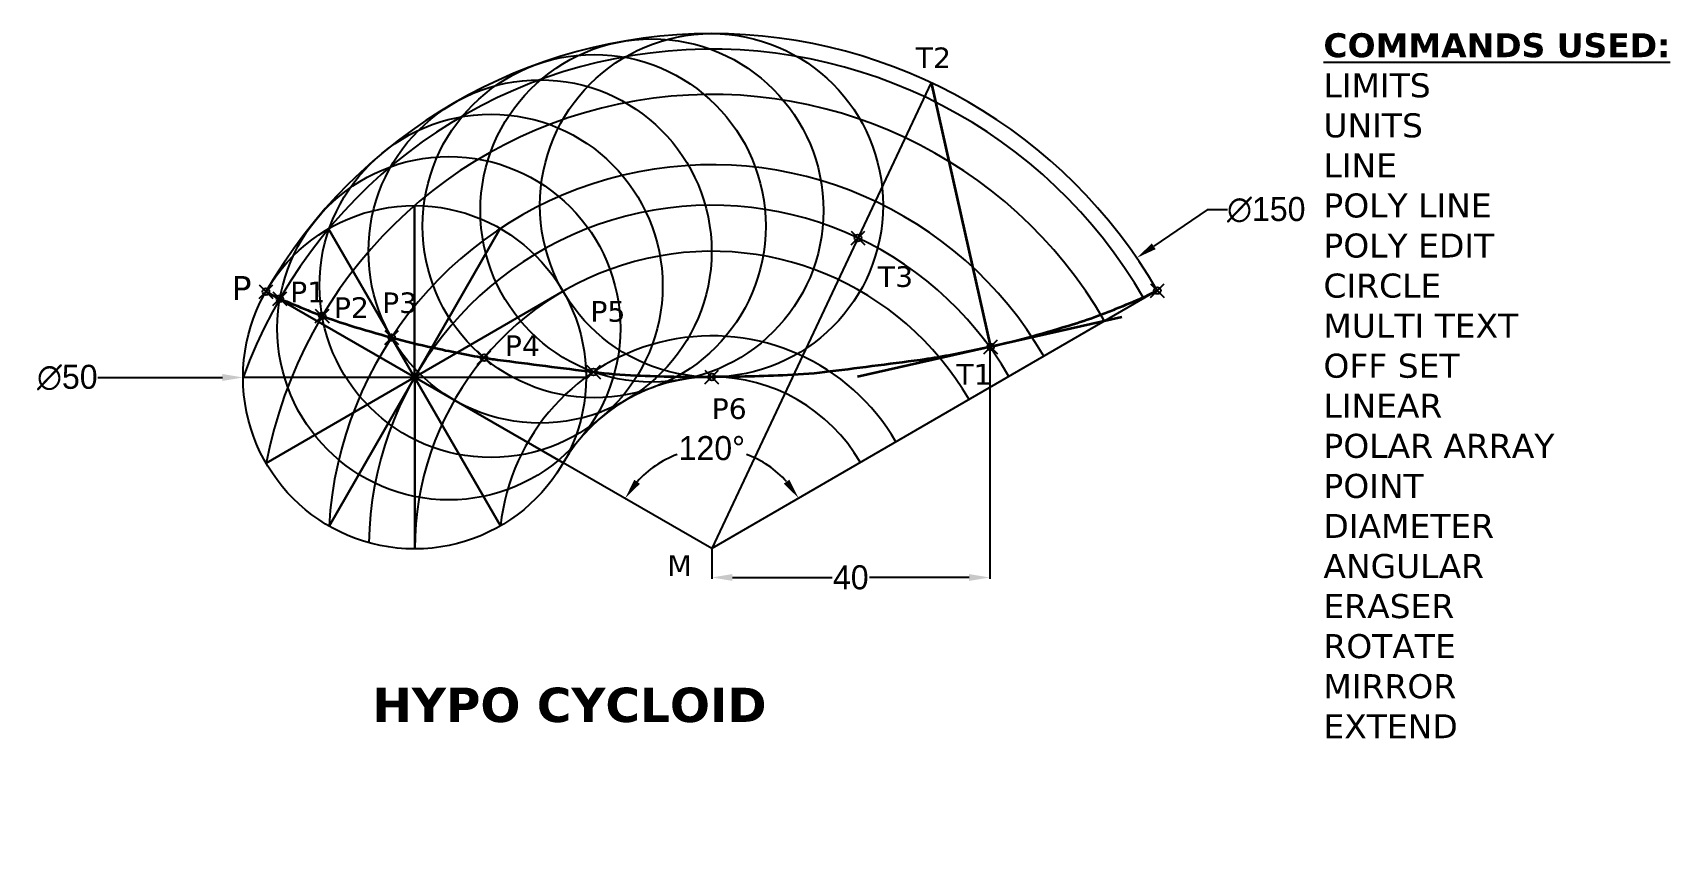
# Model space of a CAD drawing. Header units: millimetres. Extents: x 52 to 291, y 36 to 153.
import ezdxf

# ---------------------------------------------------------------- set-up
doc = ezdxf.new("R2010")
doc.units = ezdxf.units.MM
doc.header["$MEASUREMENT"] = 0
doc.header["$PDMODE"] = 35
doc.header["$PDSIZE"] = -4
doc.dimstyles.get("Standard").update_dxf_attribs({"dimtxt": 3.5, "dimasz": 3, "dimexe": 0.18, "dimexo": 0.0625, "dimgap": 0.09, "dimtad": 0, "dimtih": 1, "dimtoh": 1, "dimdec": 0, "dimzin": 0, "dimdsep": 46, "dimtxsty": 'Standard', "dimcen": 0.09, "dimadec": 0, "dimazin": 0, "dimtfac": 1, "dimtdec": 0, "dimtofl": 0, "dimtmove": 0, "dimatfit": 3, "dimfxl": 1, "dimtolj": 1, "dimtzin": 0, "dimarcsym": 0})

# ---------------------------------------------------------------- blocks, each defined once
blk = doc.blocks.new('*D2')
at = {"color": 0, "lineweight": -2}
for p, q in [((61.96, 103.07), (80.11, 103.09)), ((108.02, 103.12), (108.2, 103.12)), ((108.11, 103.03), (108.11, 103.21))]:
    blk.add_line(p, q, dxfattribs=at)
at = {"color": 0}
blk.add_solid([(80.11, 103.59), (80.11, 102.59), (83.11, 103.09)], dxfattribs=at)
at = {"layer": 'Defpoints', "color": 0}
for p in [(83.11, 103.09), (133.11, 103.14)]:
    blk.add_point(p, dxfattribs=at)
at = {"color": 0, "insert": (57.5, 103.07), "char_height": 3.5, "attachment_point": 5}
blk.add_mtext('\\A1;∅50', dxfattribs=at)
blk = doc.blocks.new('*D3')
at = {"color": 0, "lineweight": -2}
for p, q in [((191.92, 107.46), (191.92, 73.78)), ((151.44, 78.11), (151.44, 73.78)), ((154.44, 73.96), (168.97, 73.96)), ((188.92, 73.96), (174.4, 73.96))]:
    blk.add_line(p, q, dxfattribs=at)
at = {"color": 0}
for points in [[(154.44, 74.46), (154.44, 73.46), (151.44, 73.96)], [(188.92, 74.46), (188.92, 73.46), (191.92, 73.96)]]:
    blk.add_solid(points, dxfattribs=at)
at = {"layer": 'Defpoints', "color": 0}
for p in [(191.92, 107.52), (151.44, 78.17), (151.44, 73.96)]:
    blk.add_point(p, dxfattribs=at)
at = {"color": 0, "insert": (171.68, 73.96), "char_height": 3.5, "attachment_point": 5}
blk.add_mtext('\\A1;40', dxfattribs=at)
blk = doc.blocks.new('*D4')
at = {"color": 0, "lineweight": -2}
for p, q in [((223.6, 127.51), (215.83, 122.2)), ((226.6, 127.51), (223.6, 127.51)), ((151.35, 78.17), (151.53, 78.17)), ((151.44, 78.08), (151.44, 78.26))]:
    blk.add_line(p, q, dxfattribs=at)
at = {"color": 0}
blk.add_solid([(215.55, 122.61), (216.11, 121.78), (213.35, 120.5)], dxfattribs=at)
at = {"layer": 'Defpoints', "color": 0}
for p in [(213.35, 120.5), (89.53, 35.84)]:
    blk.add_point(p, dxfattribs=at)
at = {"color": 0, "insert": (232.23, 127.51), "char_height": 3.5, "attachment_point": 5}
blk.add_mtext('\\A1;∅150', dxfattribs=at)
blk = doc.blocks.new('*D5')
at = {"color": 0, "lineweight": -2}
for start, end in [(110.2904, 138.2888), (41.8577, 69.8658)]:
    blk.add_arc((151.44, 78.17), 14.61, start, end, dxfattribs=at)
at = {"color": 0}
for points in [[(140.94, 87.6), (140.13, 88.19), (138.78, 85.46)], [(162.73, 88.21), (161.92, 87.63), (164.09, 85.49)]]:
    blk.add_solid(points, dxfattribs=at)
at = {"layer": 'Defpoints', "color": 0}
for p in [(86.44, 115.59), (216.35, 115.75), (156.42, 91.91), (151.44, 78.17), (151.44, 78.17)]:
    blk.add_point(p, dxfattribs=at)
at = {"color": 0, "insert": (151.42, 92.78), "char_height": 3.5, "attachment_point": 5}
blk.add_mtext('\\A1;120°', dxfattribs=at)

msp = doc.modelspace()

# ---------------------------------------------------------------- linework, layer by layer
for p, q in [((183.37, 146.03), (151.44, 78.17)), ((108.14, 78.12), (108.08, 128.12)), ((108.08, 128.12), (108.14, 78.12)), ((120.64, 81.48), (95.58, 124.75)), ((95.58, 124.75), (120.64, 81.48)), ((95.64, 81.45), (120.58, 124.78)), ((120.58, 124.78), (95.64, 81.45)), ((151.44, 78.17), (86.44, 115.59)), ((86.44, 115.59), (129.78, 90.64)), ((129.78, 90.64), (86.44, 115.59)), ((86.47, 90.59), (129.74, 115.64)), ((129.74, 115.64), (86.47, 90.59)), ((216.35, 115.75), (151.44, 78.17)), ((83.11, 103.08), (133.11, 103.15)), ((133.11, 103.15), (83.11, 103.08))]:
    msp.add_line(p, q)
at = {"lineweight": 35}
for p, q in [((183.37, 146.03), (192.05, 107.55)), ((211.17, 111.86), (172.68, 103.18))]:
    msp.add_line(p, q, dxfattribs=at)
for points in [[(86.44, 115.59, 0.004919), (87.98, 114.8, 0.01549), (88.47, 114.57, 0.003859), (92.56, 112.87, 0.007677), (94.64, 112.06, 0.013611), (98.7, 110.67, 0.009272), (104.75, 108.91, 0.01229), (110.76, 107.44, 0.009971), (118.24, 105.96, 0.011678), (120.17, 105.67, 0.001615), (134.18, 103.9, 0.020069), (140.35, 103.39, 0.011224), (151.41, 103.17)], [(216.35, 115.75, -0.004919), (214.81, 114.96, -0.01549), (214.32, 114.73, -0.003859), (210.23, 113.02, -0.007677), (208.16, 112.2, -0.013611), (204.1, 110.81, -0.009272), (198.05, 109.03, -0.01229), (192.05, 107.55, -0.009971), (184.58, 106.05, -0.011678), (182.65, 105.75, -0.001615), (168.64, 103.94, -0.020069), (162.47, 103.42, -0.011224), (151.41, 103.17)]]:
    msp.add_lwpolyline(points, format="xyb", dxfattribs=at)
for centre in [(151.38, 128.17), (142.7, 127.4), (134.28, 125.13), (126.39, 121.44), (119.25, 116.43), (113.1, 110.26), (108.11, 103.12)]:
    msp.add_circle(centre, 25)
for radius, end in [(75, 150.0733), (72.73, 159.9693), (66.14, 169.1799), (55.9, 176.6383), (50, 179.0283), (43.3, 180.0733), (30.98, 173.8672), (25, 150.0733)]:
    msp.add_arc((151.44, 78.17), radius, 30.0733, end)
for p in [(172.73, 123.41), (86.44, 115.59), (88.47, 114.57), (216.35, 115.75), (94.64, 112.06), (104.75, 108.91), (192.05, 107.55), (118.24, 105.96), (134.18, 103.9), (151.41, 103.17)]:
    msp.add_point(p)

# ---------------------------------------------------------------- texts
at = {"attachment_point": 1}
for s, insert, char_height in [('{\\fVerdana|b1|i0|c0|p34;\\LCOMMANDS USED:\\fVerdana|b0|i0|c0|p34;\\l\\PLIMITS\\PUNITS\\PLINE\\PPOLY LINE\\PPOLY EDIT\\PCIRCLE\\PMULTI TEXT\\POFF SET\\PLINEAR\\PPOLAR ARRAY\\PPOINT\\PDIAMETER\\PANGULAR\\PERASER\\PROTATE\\PMIRROR\\PEXTEND}', (240.56, 153.23), 3.5), ('{\\fVerdana|b0|i0|c0|p34;T2}', (181.15, 151.15), 3), ('{\\fVerdana|b0|i0|c0|p34;T3}', (175.62, 119.28), 3), ('{\\fVerdana|b0|i0|c0|p34;P}', (81.45, 117.86), 3.5), ('{\\fVerdana|b0|i0|c0|p34;P1}', (89.97, 117.05), 3), ('{\\fVerdana|b0|i0|c0|p34;P2}', (96.35, 114.77), 3), ('{\\fVerdana|b0|i0|c0|p34;P3}', (103.38, 115.47), 3), ('{\\fVerdana|b0|i0|c0|p34;P5}', (133.73, 114.22), 3), ('{\\fVerdana|b0|i0|c0|p34;P4}', (121.26, 109.22), 3), ('{\\fVerdana|b0|i0|c0|p34;T1}', (187.08, 105.05), 3), ('{\\fVerdana|b0|i0|c0|p34;P6}', (151.41, 100.05), 3), ('{\\fVerdana|b0|i0|c0|p34;M}', (144.94, 77.19), 3), ('{\\fVerdana|b1|i0|c0|p34;HYPO CYCLOID}', (101.97, 57.91), 5)]:
    msp.add_mtext(s, dxfattribs=dict(at, insert=insert, char_height=char_height))

# ---------------------------------------------------------------- dimensions: what is measured, and where the dimension line sits
for p1, p2, picture, middle in [((89.53, 35.84), (213.35, 120.5), '*D4', (232.23, 127.51)), ((133.11, 103.14), (83.11, 103.09), '*D2', (61.96, 103.07))]:
    dim = msp.add_diameter_dim_2p(p1=p1, p2=p2, dimstyle='Standard')
    dim.commit()
    dim.dimension.update_dxf_attribs({"geometry": picture, "text_midpoint": middle, "dimtype": 163})
dim = msp.add_angular_dim_2l(base=(156.42, 91.91), line1=((216.35, 115.75), (151.44, 78.17)), line2=((151.44, 78.17), (86.44, 115.59)), dimstyle='Standard')
dim.commit()
dim.dimension.update_dxf_attribs({"geometry": '*D5', "text_midpoint": (151.42, 92.78)})
dim = msp.add_linear_dim(base=(151.44, 73.96), p1=(191.92, 107.52), p2=(151.44, 78.17), dimstyle='Standard')
dim.commit()
dim.dimension.update_dxf_attribs({"geometry": '*D3', "text_midpoint": (171.68, 73.96)})

doc.saveas('drawing.dxf')
